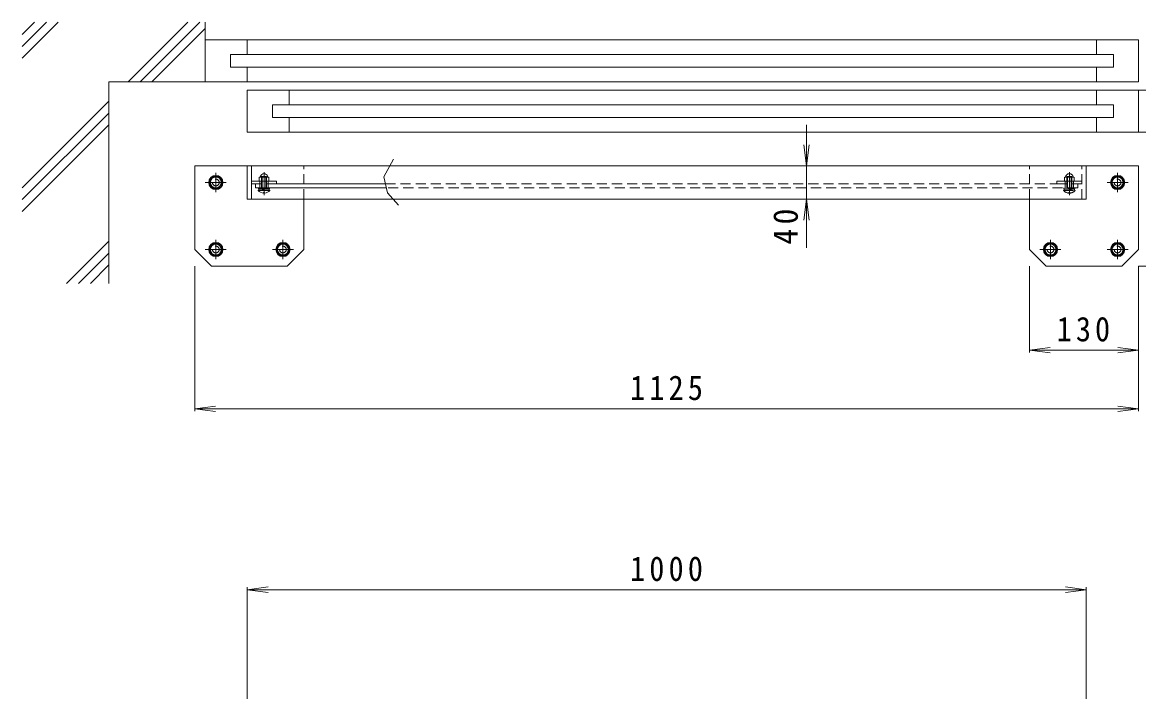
# Model space of a CAD drawing. Units: millimetres at full size, sheet at 1:10. Extents: x -890 to 1816, y -1357 to 1045.
# Drawn here: x -778 to 553, y 238 to 1045 of the extents above; entities that cross this region are included whole.
import ezdxf

# ---------------------------------------------------------------- set-up
doc = ezdxf.new("R2010")
doc.units = ezdxf.units.MM
doc.header["$LTSCALE"] = 10
for name, pattern in [('CHAIN1', [8, 5, -1, 1, -1]), ('DASHED1', [1.8, 1.2, -0.6]), ('DOUBLE_CHAIN1', [8.8, 5, -1, 0.6, -0.6, 0.6, -1])]:
    doc.linetypes.add(name, pattern=pattern)
for name, color, linetype, lineweight in [('0-0_通り芯', 4, 'Continuous', 9), ('0-1_躯体', 3, 'CHAIN1', 9), ('0-2_仕上', 6, 'Continuous', 5), ('0-4_その他', 7, 'Continuous', 9), ('0-5_寸法', 2, 'Continuous', 9), ('0-9', 2, 'Continuous', 9), ('0-A', 2, 'Continuous', 9), ('0-B', 2, 'Continuous', 9), ('0-E', 7, 'Continuous', 9), ('0-F', 7, 'Continuous', 9)]:
    doc.layers.add(name, color=color, linetype=linetype, lineweight=lineweight)
doc.styles.add('ＭＳ ゴシック', font='')
doc.styles.get('ＭＳ ゴシック').set_extended_font_data('MS Gothic')

msp = doc.modelspace()

# ---------------------------------------------------------------- linework, layer by layer
at = {"layer": '0-0_通り芯'}
for p, q in [((552.5, 874.19), (-572.5, 874.19)), ((-572.5, 774.19), (-572.5, 874.19)), ((-510, 834.19), (-510, 874.19)), ((-505, 834.19), (-505, 874.19)), ((490, 834.19), (490, 874.19)), ((552.5, 774.19), (552.5, 874.19)), ((490, 834.19), (-510, 834.19)), ((-442.5, 774.19), (-442.5, 834.19)), ((422.5, 774.19), (422.5, 834.19)), ((-572.5, 774.19), (-552.5, 754.19)), ((-462.5, 754.19), (-442.5, 774.19)), ((442.5, 754.19), (422.5, 774.19)), ((552.5, 774.19), (532.5, 754.19)), ((-462.5, 754.19), (-552.5, 754.19)), ((442.5, 754.19), (532.5, 754.19))]:
    msp.add_line(p, q, dxfattribs=at)
at = {"layer": '0-0_通り芯', "linetype": 'CHAIN1'}
for p, q in [((-547.5, 865.69), (-547.5, 842.69)), ((527.5, 865.69), (527.5, 842.69)), ((-534.99, 854.19), (-560.01, 854.19)), ((540.01, 854.19), (514.99, 854.19)), ((-547.5, 785.69), (-547.5, 762.69)), ((-467.5, 785.69), (-467.5, 762.69)), ((447.5, 785.69), (447.5, 762.69)), ((527.5, 785.69), (527.5, 762.69)), ((-534.99, 774.19), (-560.01, 774.19)), ((-454.99, 774.19), (-480.01, 774.19)), ((460.01, 774.19), (434.99, 774.19)), ((540.01, 774.19), (514.99, 774.19))]:
    msp.add_line(p, q, dxfattribs=at)
at = {"layer": '0-0_通り芯', "linetype": 'DASHED1'}
for p, q in [((-442.5, 834.19), (-442.5, 874.19)), ((422.5, 834.19), (422.5, 874.19)), ((485, 834.19), (485, 874.19))]:
    msp.add_line(p, q, dxfattribs=at)
at = {"layer": '0-1_躯体'}
for p, q in [((-490, 839.1), (-490, 866.61)), ((470, 839.1), (470, 866.61))]:
    msp.add_line(p, q, dxfattribs=at)
at = {"layer": '0-1_躯体', "linetype": 'Continuous'}
for p, q in [((-505, 855.69), (-475, 855.69)), ((-505, 852.69), (-493, 852.69)), ((-495, 852.69), (-495, 855.69)), ((-487, 852.69), (-475, 852.69)), ((-485, 852.69), (-485, 855.69)), ((-475, 852.69), (-475, 855.69))]:
    msp.add_line(p, q, dxfattribs=at)
at = {"layer": '0-1_躯体', "linetype": 'DASHED1'}
for p, q in [((485, 855.69), (455, 855.69)), ((465, 852.69), (465, 855.69)), ((475, 852.69), (475, 855.69))]:
    msp.add_line(p, q, dxfattribs=at)
msp.add_lwpolyline([(485, 852.69), (455, 852.69), (455, 855.69)], dxfattribs=at)
at = {"layer": '0-2_仕上'}
for p, q in [((-500, 847.69), (-500, 852.69)), ((-495, 847.69), (-495, 852.69)), ((-485, 847.69), (-485, 852.69)), ((-475, 852.69), (-345.24, 852.69)), ((-344.04, 847.69), (-500, 847.69))]:
    msp.add_line(p, q, dxfattribs=at)
at = {"layer": '0-2_仕上', "linetype": 'DASHED1'}
for p, q in [((-345.24, 852.69), (455, 852.69)), ((465, 847.69), (465, 852.69)), ((475, 847.69), (475, 852.69)), ((480, 847.69), (480, 852.69)), ((480, 847.69), (-344.04, 847.69))]:
    msp.add_line(p, q, dxfattribs=at)
at = {"layer": '0-4_その他'}
for p, q in [((156.74, 922.89), (156.74, 776.17)), ((156.74, 874.19), (153.48, 898.97)), ((156.74, 874.19), (160, 898.97)), ((156.74, 834.19), (153.48, 809.4)), ((156.74, 834.19), (160, 809.4)), ((-572.5, 581.19), (-572.5, 754.19)), ((422.5, 651.19), (422.5, 754.19)), ((695.5, 754.19), (552.5, 754.19)), ((552.5, 581.19), (552.5, 754.19)), ((422.5, 654.19), (447.29, 657.45)), ((422.5, 654.19), (447.29, 650.92)), ((422.5, 654.19), (552.5, 654.19)), ((552.5, 654.19), (527.71, 657.45)), ((552.5, 654.19), (527.71, 650.92)), ((-572.5, 584.19), (-547.71, 587.45)), ((552.5, 584.19), (527.71, 587.45)), ((-572.5, 584.19), (-547.71, 580.92)), ((-572.5, 584.19), (552.5, 584.19)), ((552.5, 584.19), (527.71, 580.92)), ((-510, 368.39), (-485.21, 371.65)), ((-510, 371.39), (-510, 238.39)), ((-510, 368.39), (-485.21, 365.13)), ((-510, 368.39), (490, 368.39)), ((490, 368.39), (465.21, 371.65)), ((490, 368.39), (465.21, 365.13)), ((490, 371.39), (490, 238.39))]:
    msp.add_line(p, q, dxfattribs=at)
at = {"layer": '0-5_寸法', "color": 7, "linetype": 'DOUBLE_CHAIN1'}
for p, q in [((552.5, 964.19), (1004.39, 964.19)), ((552.5, 914.19), (1004.39, 914.19))]:
    msp.add_line(p, q, dxfattribs=at)
at = {"layer": '0-9'}
for centre, radius in [((-547.5, 854.19), 8.5), ((-547.5, 854.19), 7.7), ((527.5, 854.19), 8.5), ((527.5, 854.19), 7.7), ((-547.5, 774.19), 8.5), ((-547.5, 774.19), 7.7), ((-467.5, 774.19), 8.5), ((-467.5, 774.19), 7.7), ((447.5, 774.19), 8.5), ((447.5, 774.19), 7.7), ((527.5, 774.19), 8.5), ((527.5, 774.19), 7.7)]:
    msp.add_circle(centre, radius, dxfattribs=at)
at = {"layer": '0-A'}
for p, q in [((-494.77, 855.69), (-495.77, 856.26)), ((-494.77, 860.69), (-485.23, 860.69)), ((-494.25, 861.27), (-494.25, 861.66)), ((-493, 847.69), (-493, 855.69)), ((-492.89, 860.11), (-492.89, 856.26)), ((-492.13, 847.69), (-492.13, 855.69)), ((-487.87, 847.69), (-487.87, 855.69)), ((-487.11, 860.11), (-487.11, 856.26)), ((-487, 847.69), (-487, 855.69)), ((-485.75, 861.66), (-485.75, 861.27)), ((-485.5, 860.84), (-484.23, 860.11)), ((-485.23, 855.69), (-484.23, 856.26)), ((-484.23, 860.11), (-484.23, 856.26)), ((-483, 844.77), (-497, 844.77)), ((-496.5, 846.69), (-496.5, 847.69)), ((-483.5, 846.69), (-496.5, 846.69)), ((-496.1, 845.19), (-496.1, 846.69)), ((-492, 845.19), (-492, 846.69)), ((-491, 845.19), (-491, 846.69)), ((-490.48, 841.5), (-490.48, 842.12)), ((-483.9, 845.19), (-483.9, 846.69)), ((-483.5, 846.69), (-483.5, 847.69)), ((-483, 845.19), (-483, 844.77))]:
    msp.add_line(p, q, dxfattribs=at)
at = {"layer": '0-A', "linetype": 'DASHED1'}
for p, q in [((-493, 855.69), (-493, 861.19)), ((-487, 861.19), (-493, 861.19)), ((-492.13, 855.69), (-492.13, 861.19)), ((-487.87, 855.69), (-487.87, 861.19)), ((-487, 855.69), (-487, 861.19)), ((465.5, 860.84), (464.23, 860.11)), ((464.23, 860.11), (464.23, 856.26)), ((465.23, 855.69), (464.23, 856.26)), ((474.77, 860.69), (465.23, 860.69)), ((465.75, 861.66), (465.75, 861.27)), ((467, 861.19), (473, 861.19)), ((467, 847.69), (467, 861.19)), ((467.11, 860.11), (467.11, 856.26)), ((467.87, 847.69), (467.87, 861.19)), ((472.13, 847.69), (472.13, 861.19)), ((472.89, 860.11), (472.89, 856.26)), ((473, 847.69), (473, 861.19)), ((474.25, 861.27), (474.25, 861.66)), ((474.5, 860.84), (475.77, 860.11)), ((474.77, 855.69), (475.77, 856.26)), ((475.77, 860.11), (475.77, 856.26)), ((463, 845.19), (477, 845.19)), ((463.5, 846.69), (463.5, 847.69)), ((463.9, 845.19), (463.9, 846.69)), ((469.52, 842.12), (470.48, 842.12)), ((469.52, 841.5), (469.52, 842.12)), ((470.48, 841.5), (470.48, 842.12)), ((471, 845.19), (471, 846.69)), ((472, 845.19), (472, 846.69)), ((476.1, 845.19), (476.1, 846.69)), ((477, 845.19), (477, 844.77))]:
    msp.add_line(p, q, dxfattribs=at)
at = {"layer": '0-A'}
for points in [[(-494.5, 860.84), (-495.77, 860.11), (-495.77, 856.26)], [(-483, 845.19), (-497, 845.19), (-497, 844.77)], [(-489.52, 841.5), (-489.52, 842.12), (-490.48, 842.12)]]:
    msp.add_lwpolyline(points, dxfattribs=at)
at = {"layer": '0-A', "linetype": 'DASHED1'}
for points in [[(463, 845.19), (463, 844.77), (477, 844.77)], [(463.5, 846.69), (476.5, 846.69), (476.5, 847.69)]]:
    msp.add_lwpolyline(points, dxfattribs=at)
at = {"layer": '0-A'}
for centre, radius, start, end in [((-494.77, 857.33), 3.36, 55.84544, 90), ((-494.77, 859.04), 3.36, 270, 304.15456), ((-494.75, 861.27), 0.5, 300.0011, 0), ((-490, 860.19), 4.5, 19.18785, 160.81424), ((-490, 853.2), 7.49, 67.32349, 112.67651), ((-490, 863.17), 7.49, 247.32349, 292.67651), ((-485.23, 857.33), 3.36, 90, 124.15456), ((-485.23, 859.04), 3.36, 235.84544, 270), ((-485.25, 861.27), 0.5, 180, 239.9989), ((-490, 850.59), 9.1, 219.71515, 266.98228), ((-490, 850.59), 9.1, 273.01741, 320.28485)]:
    msp.add_arc(centre, radius, start, end, dxfattribs=at)
at = {"layer": '0-A', "linetype": 'DASHED1'}
for centre, radius, start, end in [((465.23, 857.33), 3.36, 55.84544, 90), ((465.23, 859.04), 3.36, 270, 304.15456), ((465.25, 861.27), 0.5, 300.0011, 0), ((470, 860.19), 4.5, 19.18576, 160.81215), ((470, 853.2), 7.49, 67.32349, 112.67651), ((470, 863.17), 7.49, 247.32349, 292.67651), ((474.77, 857.33), 3.36, 90, 124.15456), ((474.77, 859.04), 3.36, 235.84544, 270), ((474.75, 861.27), 0.5, 180, 239.9989), ((470, 850.59), 9.1, 219.71515, 266.98259), ((470, 850.59), 9.1, 273.01772, 320.28485)]:
    msp.add_arc(centre, radius, start, end, dxfattribs=at)
at = {"layer": '0-B'}
for p, q in [((-551.25, 860.69), (-555.01, 854.19)), ((-555.01, 854.19), (-551.25, 847.69)), ((-543.75, 860.69), (-551.25, 860.69)), ((-539.99, 854.19), (-543.75, 860.69)), ((-543.75, 847.69), (-539.99, 854.19)), ((-551.25, 847.69), (-543.75, 847.69)), ((-551.25, 780.69), (-555.01, 774.19)), ((-555.01, 774.19), (-551.25, 767.69)), ((-543.75, 780.69), (-551.25, 780.69)), ((-539.99, 774.19), (-543.75, 780.69)), ((-543.75, 767.69), (-539.99, 774.19)), ((-471.25, 780.69), (-475.01, 774.19)), ((-475.01, 774.19), (-471.25, 767.69)), ((-463.75, 780.69), (-471.25, 780.69)), ((-459.99, 774.19), (-463.75, 780.69)), ((-463.75, 767.69), (-459.99, 774.19)), ((-551.25, 767.69), (-543.75, 767.69)), ((-471.25, 767.69), (-463.75, 767.69))]:
    msp.add_line(p, q, dxfattribs=at)
for points in [[(531.25, 847.69), (535.01, 854.19), (531.25, 860.69), (523.75, 860.69), (519.99, 854.19), (523.75, 847.69)], [(451.25, 767.69), (455.01, 774.19), (451.25, 780.69), (443.75, 780.69), (439.99, 774.19), (443.75, 767.69)], [(531.25, 767.69), (535.01, 774.19), (531.25, 780.69), (523.75, 780.69), (519.99, 774.19), (523.75, 767.69)]]:
    msp.add_lwpolyline(points, close=True, dxfattribs=at)
for centre in [(-547.5, 854.19), (527.5, 854.19), (-547.5, 774.19), (-467.5, 774.19), (447.5, 774.19), (527.5, 774.19)]:
    msp.add_circle(centre, 6.5, dxfattribs=at)
at = {"layer": '0-B', "linetype": 'DASHED1'}
for centre in [(-547.5, 854.19), (527.5, 854.19), (-547.5, 774.19), (-467.5, 774.19), (447.5, 774.19), (527.5, 774.19)]:
    msp.add_circle(centre, 4, dxfattribs=at)
at = {"layer": '0-E'}
for p, q in [((-763.55, 1045.24), (-778.16, 1030.64)), ((-749.41, 1045.24), (-778.16, 1016.49)), ((-735.27, 1045.24), (-778.16, 1002.35)), ((-580.89, 1045.24), (-651.95, 974.19)), ((-566.75, 1045.24), (-637.81, 974.19)), ((-560, 974.19), (-560, 1045.24)), ((-560, 1037.85), (-623.66, 974.19)), ((552.5, 1024.19), (-560, 1024.19)), ((-510, 1006.69), (-510, 1024.19)), ((502.5, 1006.69), (502.5, 1024.19)), ((552.5, 974.19), (552.5, 1024.19)), ((-530, 1006.69), (522.5, 1006.69)), ((-530, 991.69), (-530, 1006.69)), ((522.5, 991.69), (522.5, 1006.69)), ((-530, 991.69), (522.5, 991.69)), ((-510, 974.19), (-510, 991.69)), ((502.5, 974.19), (502.5, 991.69)), ((552.5, 974.19), (-675, 974.19)), ((-675, 733.73), (-675, 974.19)), ((552.5, 964.19), (-510, 964.19)), ((-510, 914.19), (-510, 964.19)), ((-460, 946.69), (-460, 964.19)), ((502.5, 946.69), (502.5, 964.19)), ((552.5, 914.19), (552.5, 964.19)), ((-675, 951.13), (-778.16, 847.98)), ((-480, 946.69), (522.5, 946.69)), ((-480, 931.69), (-480, 946.69)), ((522.5, 931.69), (522.5, 946.69)), ((-675, 936.99), (-778.16, 833.84)), ((-480, 931.69), (522.5, 931.69)), ((-460, 914.19), (-460, 931.69)), ((502.5, 914.19), (502.5, 931.69)), ((-675, 922.85), (-778.16, 819.69)), ((552.5, 914.19), (-510, 914.19)), ((-675, 784.07), (-725.34, 733.73)), ((-675, 769.93), (-711.2, 733.73)), ((-675, 755.78), (-697.06, 733.73))]:
    msp.add_line(p, q, dxfattribs=at)
at = {"layer": '0-F'}
for p, q in [((-335.55, 882.08), (-347.19, 860.74)), ((-347.19, 860.74), (-342.66, 841.99)), ((-342.66, 841.99), (-329.73, 827.11))]:
    msp.add_line(p, q, dxfattribs=at)

# ---------------------------------------------------------------- texts
at = {"layer": '0-4_その他', "color": 2, "insert": (146.74, 780.01), "char_height": 29.33, "attachment_point": 7, "rotation": 90, "style": 'ＭＳ ゴシック'}
msp.add_mtext('\\T1.27;\\W0.95;40', dxfattribs=at)
at = {"layer": '0-4_その他', "color": 2, "char_height": 29.33, "attachment_point": 7, "style": 'ＭＳ ゴシック'}
for s, insert in [('\\T1.27;\\W0.9;130', (455, 664.19)), ('\\T1.28;\\W0.9;1125', (-53.75, 594.19)), ('\\T1.28;\\W0.9;1000', (-53.75, 378.39))]:
    msp.add_mtext(s, dxfattribs=dict(at, insert=insert))

doc.saveas('drawing.dxf')
